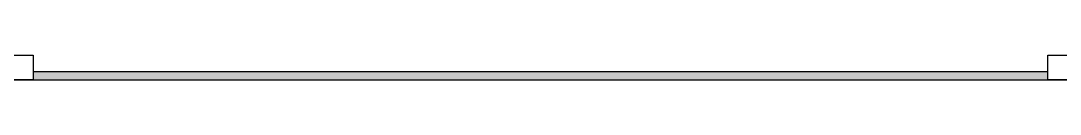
# Model space of a CAD drawing. Header units: millimetres. Extents: x 865.6 to 932.6, y 407.2 to 470.5.
# Drawn here: x 893.2 to 899.48, y 446.4 to 446.55 of the extents above; entities that cross this region are included whole.
import ezdxf

# ---------------------------------------------------------------- set-up
doc = ezdxf.new("R2010")
doc.units = ezdxf.units.MM
doc.layers.add('pena02', color=2, linetype='Continuous')
doc.layers.add('pena04', color=4, linetype='Continuous')

msp = doc.modelspace()

# ---------------------------------------------------------------- hatches: boundary and pattern name
at = {"layer": 'pena02'}
msp.add_hatch(color=0, dxfattribs=at).paths.add_polyline_path([(899.4062, 446.3952), (899.4062, 446.4452), (893.2728, 446.4452), (893.2728, 446.3952)])

# ---------------------------------------------------------------- linework, layer by layer
at = {"layer": 'pena02', "color": 0}
for p, q in [((893.2728, 446.4452), (899.4062, 446.4452)), ((892.2245, 446.3952), (902.6478, 446.3952))]:
    msp.add_line(p, q, dxfattribs=at)
at = {"layer": 'pena04', "color": 0}
for points in [[(893.1228, 446.3952), (893.1228, 446.5452), (893.2728, 446.5452), (893.2728, 446.3952)], [(899.4062, 446.3952), (899.4062, 446.5452), (899.5562, 446.5452), (899.5562, 446.3952)]]:
    msp.add_lwpolyline(points, close=True, dxfattribs=at)

doc.saveas('drawing.dxf')
